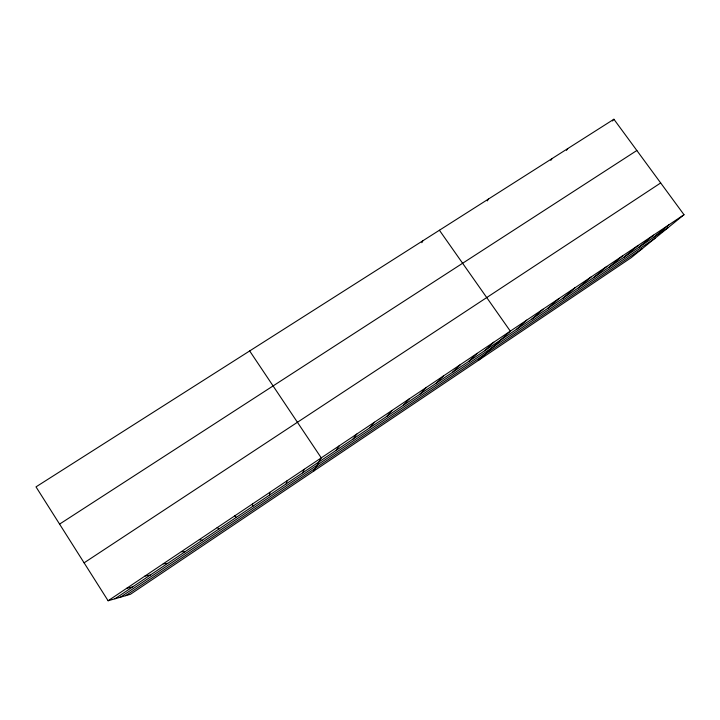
<?xml version="1.0" encoding="UTF-8"?>
<svg xmlns="http://www.w3.org/2000/svg" width="720" height="720" viewBox="0 0 720 720"><rect width="100%" height="100%" fill="white"/><g stroke="black" fill="none" stroke-linecap="round" stroke-linejoin="round"><path stroke-width="1.08" d="M269.64 494.991L269.811 492.363M286.2 483.885L287.091 480.78M302.634 472.86L304.236 469.287M421.866 242.703L422.82 240.795M313.704 471.096L321.255 457.875L249.669 350.946M487.278 200.907L488.43 199.053M336.096 450.405L339.129 445.896M550.8 160.344L552.096 158.553M566.433 150.345L567.72 148.617M353.115 438.993L356.868 434.007M612.513 120.978L613.899 119.241L684 214.713L631.152 257.715L130.428 594.288L108.108 600.759L36 486.873L613.899 119.241M369.999 427.662L374.463 422.208M386.757 416.421L391.914 410.508M403.389 405.261L409.23 398.907M419.886 394.191L426.411 387.387M436.275 383.202L443.457 375.966M452.529 372.294L460.368 364.626M468.666 361.467L477.144 353.376M484.686 350.721L493.794 342.216M478.278 360.477L510.318 331.137L439.407 230.238M516.366 329.463L526.716 320.148M532.026 318.96L542.988 309.24M547.578 308.52L559.134 298.413M563.013 298.17L575.154 287.676M578.34 287.883L591.057 277.011M593.55 277.677L606.843 266.436M608.661 267.543L622.503 255.933M623.655 257.481L638.046 245.511M638.541 247.491L653.481 235.17M653.319 237.582L668.799 224.901M120.438 597.186L655.047 238.275M125.685 595.665L642.546 248.445M108.108 600.759L684 214.713M114.948 598.779L667.998 227.727M84.096 562.833L660.681 182.952M59.58 524.115L636.849 150.498M126.648 588.33L132.66 586.899M145.035 576.009L150.237 575.1M163.287 563.778L167.679 563.4M181.386 551.637L184.995 551.781M199.35 539.595L202.176 540.261M217.17 527.652L219.231 528.813M234.855 515.799L236.16 517.455M252.405 504.036L252.963 506.187"/></g></svg>
